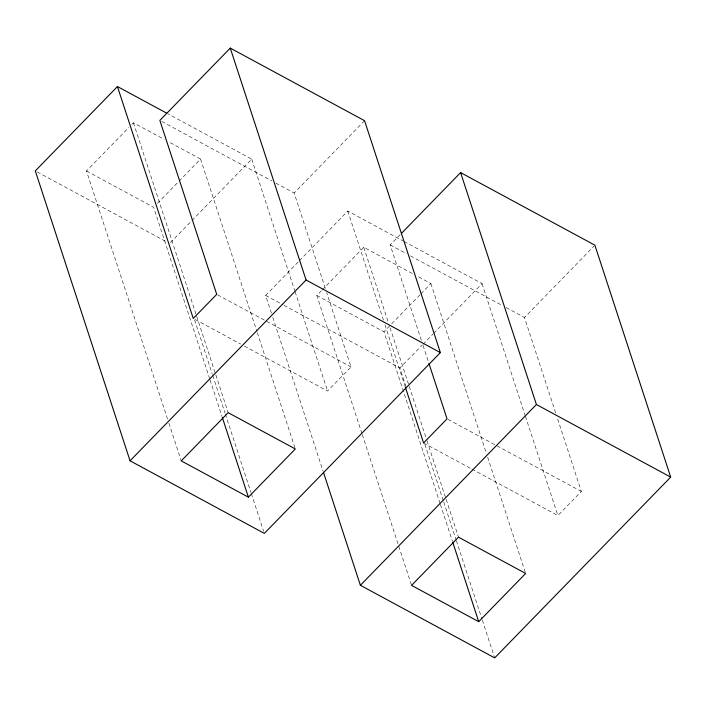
<?xml version="1.0" encoding="UTF-8"?>
<svg xmlns="http://www.w3.org/2000/svg" width="706" height="706" viewBox="0 0 706 706"><rect width="100%" height="100%" fill="white"/><g stroke="black" fill="none" stroke-linecap="round" stroke-linejoin="round"><path stroke-width="0.53" stroke-dasharray="3.53 2.65" d="M167.543 419.02L86.476 170.976L128.801 127.512M131.872 124.353L133.416 122.765L164.11 139.356M157.473 203.319L178.247 181.98M179.015 181.195L200.557 159.062L168.902 141.95M170.358 242.705L251.733 159.132L167.684 113.701M325.325 288.357L294.155 193.003L364.561 120.691M271.448 313.199L265.632 295.408L298.647 261.502M299.415 260.717L347.776 211.041L402.844 240.808M361.966 433.625L316.809 295.479L321.424 290.731M322.192 289.945L363.749 247.268L412.666 273.707M421.358 340.266L390.197 244.92L400.143 234.701M440.059 503.404L383.958 331.767L420.123 294.623M420.891 293.837L430.889 283.556L416.505 275.781M244.452 346.143L327.54 391.053L351.006 366.943L326.693 292.549M406.082 386.835L399.923 367.994L422.188 345.128M422.956 344.343L432.937 334.088M433.705 333.303L482.066 283.627L403.814 241.328M555.657 412.86L524.487 317.506L594.134 245.979M471.882 469.075L557.872 515.548L581.338 491.447L557.025 417.052M161.798 121.467L271.934 180.992M275.799 183.083L294.155 193.003M390.197 244.92L406.621 253.798M410.486 255.881L502.266 305.495M506.131 307.578L524.487 317.506M86.476 170.976L153.626 207.273L209.717 378.91M316.809 295.479L383.958 331.767M37.233 171.955L166.695 241.929M265.632 295.408L283.027 304.807M283.988 305.327L399.923 367.994M217.677 294.879L351.006 366.943M448.019 419.382L581.338 491.447M195.183 319.509L240.587 344.051M423.582 442.962L470.92 468.546M482.066 283.627L525.096 415.26M525.432 416.302L557.872 515.548M430.889 283.556L486.31 453.102M487.678 457.294L525.643 573.457M423.07 345.508L428.551 362.275M363.749 247.268L388.379 322.616M390.083 327.849L408.898 385.414M409.242 386.464L426.689 439.838M427.033 440.879L445.848 498.445M446.183 499.486L458.503 537.169M424.897 444.392L443.368 500.907M443.712 501.957L456.023 539.631M456.367 540.681L482.022 619.171M482.366 620.221L494.677 657.895M347.776 211.041L383.632 320.736M384.991 324.91L405.138 386.553M440.394 504.455L452.37 541.087M362.302 434.667L411.563 585.38M251.733 159.132L294.755 290.757M295.099 291.807L327.54 391.053M272.816 317.382L323.101 471.229M200.557 159.062L257.002 331.749M257.346 332.791L295.311 448.963M133.416 122.765L196.356 315.335M196.7 316.385L215.515 373.951M215.851 374.992L228.17 412.666M194.565 319.897L212.356 374.321M212.691 375.363L225.011 413.045M225.346 414.087L251.009 492.576M251.345 493.626L263.665 531.3M210.061 379.952L222.037 416.584M168.91 423.203L181.23 460.877"/><path stroke-width="1.06" d="M117.443 86.547L35.3 170.914L130.054 460.806L264.344 533.401L440.367 352.612L364.561 120.691L230.271 48.105L159.865 120.417L216.716 294.358L193.25 318.468L117.443 86.547L166.713 113.172M130.054 460.806L306.077 280.026L230.271 48.105M401.679 233.13L460.603 172.599L594.893 245.194L670.7 477.115L494.677 657.895L360.387 585.309L323.445 472.279M248.38 497.174L295.311 448.963L228.17 412.666L181.23 460.877L248.38 497.174L222.381 417.634M360.387 585.309L536.41 404.52L460.603 172.599M478.712 621.668L525.643 573.457L458.503 537.169L411.563 585.38L478.712 621.668L452.714 542.129M306.077 280.026L440.367 352.612M536.41 404.52L670.7 477.115M428.895 363.325L447.048 418.861L423.582 442.962L405.482 387.594"/></g></svg>
